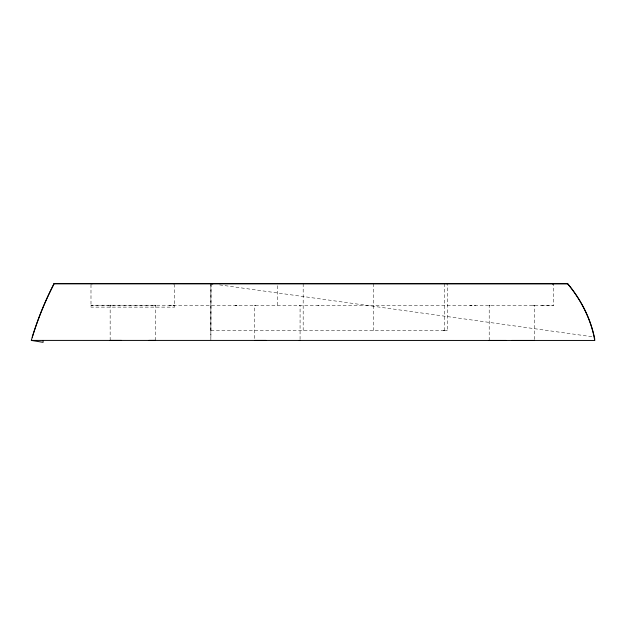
<?xml version="1.0" encoding="UTF-8"?>
<svg xmlns="http://www.w3.org/2000/svg" width="626" height="626" viewBox="0 0 626 626"><rect width="100%" height="100%" fill="white"/><g stroke="black" fill="none" stroke-linecap="round" stroke-linejoin="round"><path stroke-width="0.47" stroke-dasharray="3.13 2.35" d="M90.989 284.619L90.989 307.131L174.662 307.131L174.662 284.619M110.153 340.387L110.16 305.206M155.483 340.411L155.491 305.214L154.716 305.214M210.86 340.419L210.892 283.68M211.079 283.695L210.876 330.598L211.69 330.598M254.712 338.47L254.712 305.253L255.486 305.253L254.712 305.253M277.388 305.261L277.396 284.658M300.073 339.456L300.073 305.253L299.298 305.253M303.18 330.591L303.18 283.695M373.511 330.606L373.511 283.703M444.444 330.614L444.452 283.719M443.239 330.622L447.355 330.622L447.355 283.719M489.203 340.442L489.203 305.269L492.239 305.269M534.565 339.464L534.565 305.269L531.529 305.269M90.981 305.222L553.72 305.269L553.72 283.742M169.028 305.238L174.654 305.222L173.238 305.214M92.413 305.206L90.966 305.23L155.483 305.238M471.472 305.269L470.048 305.269L475.65 305.269M541.474 305.269L553.72 305.269M533.79 305.269L534.565 305.269M210.86 330.614L447.355 330.622M489.203 305.269L489.978 305.269M317.805 305.253L319.229 305.253M154.708 305.23L155.491 305.214M173.214 305.238L174.638 305.238M219.609 284.893L593.409 336.89M210.892 284.658L210.899 338.423M110.927 305.206L110.121 305.23L110.927 305.206M236.988 305.253L235.556 305.253L236.98 305.253"/><path stroke-width="0.94" d="M43.092 340.411L43.092 342.328L31.331 340.411L594.7 340.458C591.507 319.581 581.1 299.94 567.665 283.735L54.071 283.672L51.723 288.406A319.166 319.166 0 0 0 32.255 337.281M31.331 340.411L32.231 337.234A319.088 319.088 0 0 1 54.071 283.664M210.86 283.711L211.338 283.695M90.95 283.719L92.421 283.68M54.016 283.719L567.665 283.735M447.019 283.719L446.588 283.719M110.927 340.387L110.121 340.403L121.46 340.411M154.708 340.411L155.491 340.387L148.839 340.403M266.05 340.427L254.712 340.427M489.978 340.442L489.203 340.442L506.019 340.442M511.88 340.442L534.565 340.442L533.79 340.442M173.238 283.688L174.662 283.688M299.298 340.427L300.073 340.427M210.892 283.68L212.832 283.946M594.7 340.458L594.661 338.502A126.648 126.648 0 0 0 567.649 283.75M553.72 283.742L552.296 283.742L553.72 283.742"/></g></svg>
